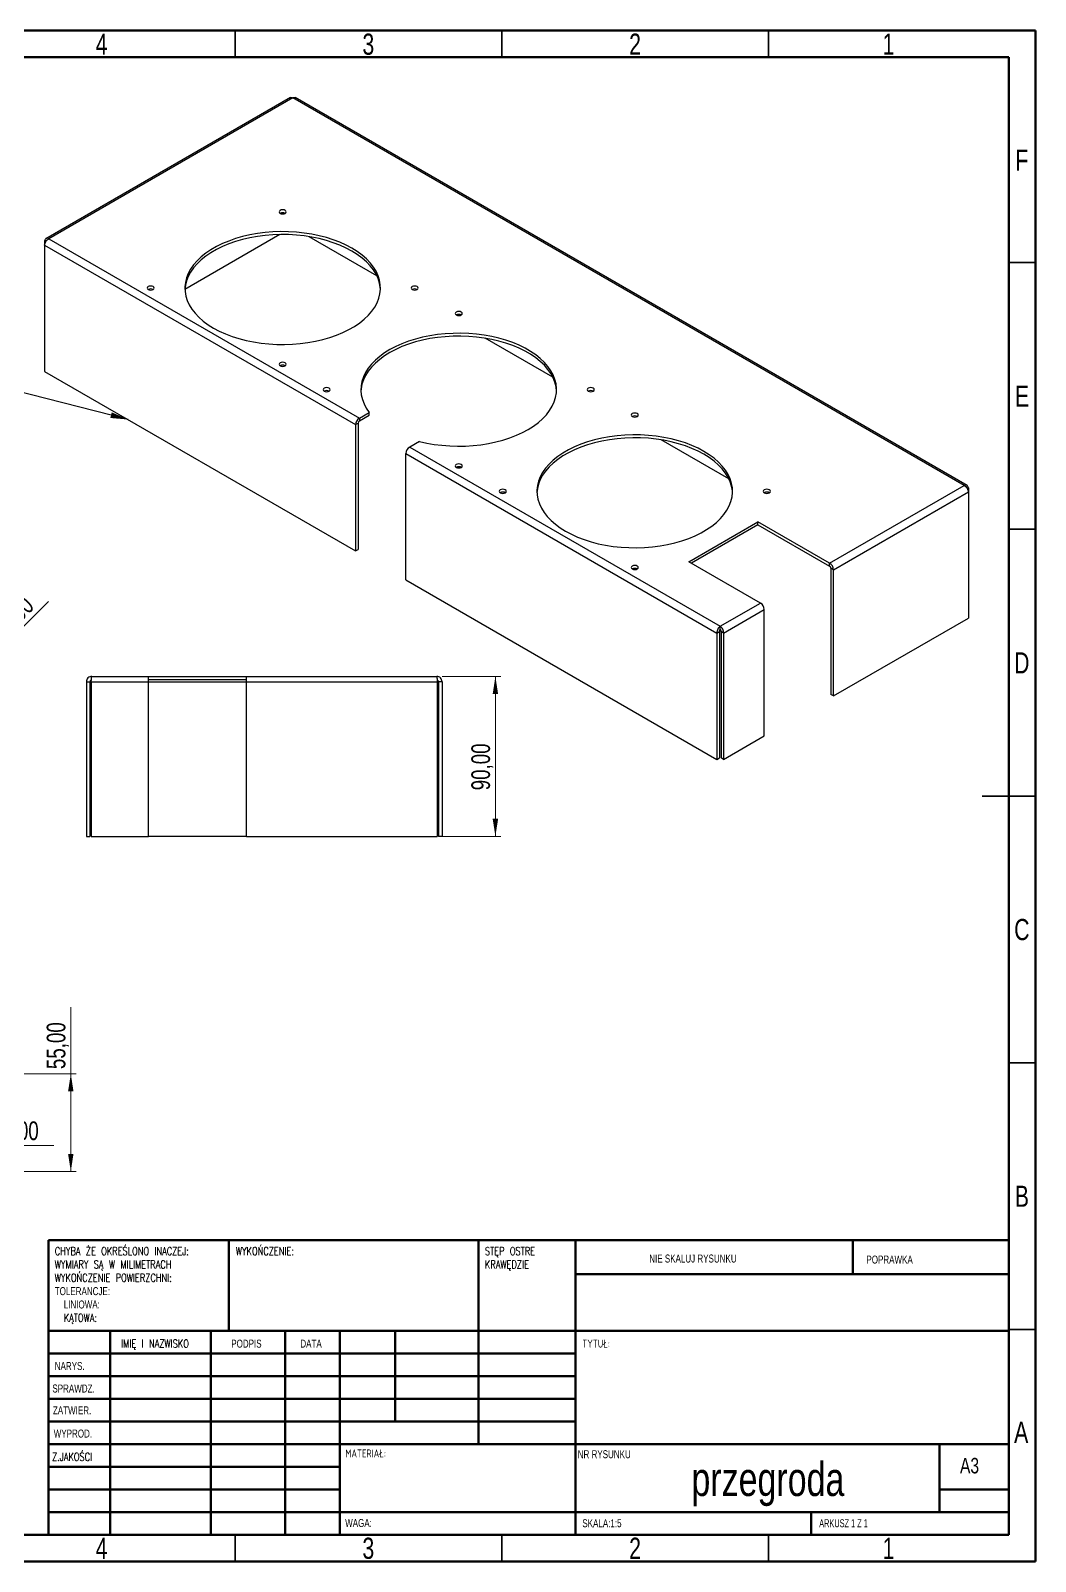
# Model space of a CAD drawing. Header units: millimetres. Extents: x 0 to 415, y 0 to 292.
# Drawn here: x 226.7 to 415, y 5 to 292 of the extents above; entities that cross this region are included whole.
import ezdxf

# ---------------------------------------------------------------- set-up
doc = ezdxf.new("R2010")
doc.units = ezdxf.units.MM
doc.styles.add('SLDTEXTSTYLE0', font='TXT', dxfattribs={"width": 0.75})
doc.styles.add('SLDTEXTSTYLE1', font='TXT', dxfattribs={"width": 0.75, "bigfont": 'bigfont'})
doc.styles.add('SLDTEXTSTYLE2', font='TXT', dxfattribs={"width": 0.6875})
doc.dimstyles.new('SLDDIMSTYLE0', dxfattribs={"dimtxt": 3.5, "dimasz": 3.302, "dimexe": 0, "dimexo": 0.0625, "dimgap": 0.875, "dimtad": 1, "dimlfac": 3, "dimrnd": 1e-09, "dimzin": 12, "dimdsep": 46, "dimtxsty": 'SLDTEXTSTYLE0', "dimsah": 1, "dimcen": 0, "dimadec": 0, "dimazin": 3, "dimtfac": 1, "dimtofl": 0, "dimtmove": 0, "dimatfit": 3, "dimfxl": 1, "dimfrac": 2, "dimtolj": 1, "dimtzin": 12, "dimarcsym": 0})
doc.dimstyles.new('SLDDIMSTYLE1', dxfattribs={"dimtxt": 3.5, "dimasz": 3.302, "dimexe": 0, "dimexo": 0.0625, "dimgap": 0.875, "dimtad": 1, "dimlfac": 3, "dimrnd": 1e-09, "dimzin": 12, "dimdsep": 46, "dimtxsty": 'SLDTEXTSTYLE0', "dimsah": 1, "dimcen": 0.09, "dimadec": 0, "dimazin": 3, "dimtfac": 1, "dimtofl": 0, "dimtmove": 0, "dimatfit": 3, "dimfxl": 1, "dimfrac": 2, "dimtolj": 1, "dimtzin": 12, "dimarcsym": 0})
doc.dimstyles.new('SLDDIMSTYLE2', dxfattribs={"dimtxt": 0.18, "dimasz": 3.302, "dimexe": 0, "dimexo": 0.0625, "dimgap": 0, "dimtad": 0, "dimtih": 1, "dimtoh": 1, "dimdec": 0, "dimrnd": 1e-09, "dimzin": 0, "dimdsep": 46, "dimtxsty": 'Standard', "dimsah": 1, "dimcen": 0.09, "dimadec": 0, "dimazin": 0, "dimtfac": 3.302, "dimtdec": 0, "dimtofl": 0, "dimtmove": 0, "dimatfit": 3, "dimfxl": 1, "dimfrac": 2, "dimtolj": 1, "dimtzin": 0, "dimarcsym": 0})

# ---------------------------------------------------------------- blocks, each defined once
blk = doc.blocks.new('SW_NOTE_0')
at = {"color": 0, "linetype": 'Continuous', "lineweight": 0, "char_height": 1.5, "attachment_point": 1}
for s, insert, style in [('CHYBA ŻE OKREŚLONO INACZEJ:', (0, 1.93), 'SLDTEXTSTYLE1'), ('WYMIARY SĄ W MILIMETRACH', (0, -0.57), 'SLDTEXTSTYLE1'), ('WYKOŃCZENIE POWIERZCHNI:', (0, -3.07), 'SLDTEXTSTYLE1'), ('TOLERANCJE:', (0, -5.57), 'SLDTEXTSTYLE0'), ('LINIOWA:', (1.69, -8.07), 'SLDTEXTSTYLE0'), ('KĄTOWA:', (1.69, -10.57), 'SLDTEXTSTYLE1')]:
    blk.add_mtext(s, dxfattribs=dict(at, insert=insert, style=style))
blk = doc.blocks.new('SW_NOTE_0_1')
at = {"color": 0, "linetype": 'Continuous', "lineweight": 0, "char_height": 1.5, "attachment_point": 1, "style": 'SLDTEXTSTYLE1'}
for s, insert in [('STĘP OSTRE', (0, 1.93)), ('KRAWĘDZIE', (0, -0.57))]:
    blk.add_mtext(s, dxfattribs=dict(at, insert=insert))
blk = doc.blocks.new('_D')
at = {"color": 7, "linetype": 'Continuous', "lineweight": 0}
for q in [(230.01, 184.95), (214.98, 169.92)]:
    blk.add_line((215.69, 170.62), q, dxfattribs=at)
at = {"color": 7, "linetype": 'Continuous', "lineweight": 18}
blk.add_solid([(215.69, 170.62), (218.38, 172.6), (217.66, 173.32)], dxfattribs=at)
at = {"color": 7, "linetype": 'Continuous', "lineweight": 18, "insert": (218.45, 179.7), "char_height": 3.5, "attachment_point": 1, "rotation": 45, "style": 'SLDTEXTSTYLE0'}
blk.add_mtext('R3,00', dxfattribs=at)
blk = doc.blocks.new('_D_1')
at = {"color": 7, "linetype": 'Continuous', "lineweight": 0}
for p, q in [((303.78, 170.92), (314.78, 170.92)), ((313.78, 170.92), (313.78, 140.92)), ((303.88, 140.92), (314.78, 140.92))]:
    blk.add_line(p, q, dxfattribs=at)
at = {"color": 7, "linetype": 'Continuous', "lineweight": 18}
for points in [[(313.78, 170.92), (313.27, 167.62), (314.29, 167.62)], [(313.78, 140.92), (314.29, 144.22), (313.27, 144.22)]]:
    blk.add_solid(points, dxfattribs=at)
at = {"color": 7, "linetype": 'Continuous', "lineweight": 18, "insert": (309.27, 149.57), "char_height": 3.5, "attachment_point": 1, "rotation": 90, "style": 'SLDTEXTSTYLE0'}
blk.add_mtext('90,00', dxfattribs=at)
blk = doc.blocks.new('_D_8')
at = {"color": 7, "linetype": 'Continuous', "lineweight": 0}
for p, q in [((215.98, 79.1), (215.98, 83.98)), ((195.98, 82.98), (215.98, 82.98)), ((215.98, 82.98), (231.03, 82.98))]:
    blk.add_line(p, q, dxfattribs=at)
at = {"color": 7, "linetype": 'Continuous', "lineweight": 18}
for points in [[(195.98, 82.98), (199.28, 82.47), (199.28, 83.49)], [(215.98, 82.98), (212.68, 83.49), (212.68, 82.47)]]:
    blk.add_solid(points, dxfattribs=at)
at = {"color": 7, "linetype": 'Continuous', "lineweight": 18, "insert": (219.39, 87.49), "char_height": 3.5, "attachment_point": 1, "style": 'SLDTEXTSTYLE0'}
blk.add_mtext('60,00', dxfattribs=at)
blk = doc.blocks.new('_D_9')
at = {"color": 7, "linetype": 'Continuous', "lineweight": 0}
for p, q in [((234.19, 96.43), (234.19, 108.94)), ((216.31, 96.43), (235.19, 96.43)), ((234.19, 78.1), (234.19, 96.43)), ((216.31, 78.1), (235.19, 78.1))]:
    blk.add_line(p, q, dxfattribs=at)
at = {"color": 7, "linetype": 'Continuous', "lineweight": 18}
for points in [[(234.19, 96.43), (233.68, 93.13), (234.69, 93.13)], [(234.19, 78.1), (234.69, 81.4), (233.68, 81.4)]]:
    blk.add_solid(points, dxfattribs=at)
at = {"color": 7, "linetype": 'Continuous', "lineweight": 18, "insert": (229.67, 97.3), "char_height": 3.5, "attachment_point": 1, "rotation": 90, "style": 'SLDTEXTSTYLE0'}
blk.add_mtext('55,00', dxfattribs=at)

msp = doc.modelspace()

# ---------------------------------------------------------------- linework, layer by layer
at = {"color": 7, "linetype": 'Continuous', "lineweight": 70}
for p, q in [((15, 292), (415, 292)), ((415, 292), (415, 5)), ((20, 287), (410, 287)), ((410, 287), (410, 10)), ((410, 10), (20, 10)), ((415, 5), (15, 5))]:
    msp.add_line(p, q, dxfattribs=at)
at = {"color": 7, "linetype": 'Continuous', "lineweight": 35}
for p, q in [((265, 287), (265, 292)), ((315, 287), (315, 292)), ((365, 287), (365, 292)), ((410, 248.5), (415, 248.5)), ((410, 198.5), (415, 198.5)), ((415, 148.5), (405, 148.5)), ((410, 148.5), (415, 148.5)), ((410, 98.5), (415, 98.5)), ((410, 48.5), (415, 48.5)), ((265, 10), (265, 5)), ((315, 10), (315, 5)), ((365, 10), (365, 5))]:
    msp.add_line(p, q, dxfattribs=at)
at = {"color": 7, "linetype": 'Continuous', "lineweight": 25}
for p, q in [((275.3605, 279.4645), (229.4962, 252.9876)), ((275.7915, 279.3751), (230.0652, 252.9779)), ((401.6565, 206.7148), (275.7915, 279.3751)), ((402.2255, 206.7244), (276.2224, 279.4645)), ((230.0652, 252.9779), (288.2837, 219.3691)), ((273.3823, 253.7602), (255.58, 243.4832)), ((291.5511, 246.0531), (278.8812, 253.3673)), ((229.2891, 252.5297), (229.4999, 252.408)), ((229.2891, 252.5297), (229.2891, 251.793)), ((229.2891, 251.793), (287.5766, 218.1444)), ((229.2891, 251.793), (229.2891, 228.1133)), ((324.5495, 227.0036), (311.8795, 234.3178)), ((229.2891, 228.1133), (287.5766, 194.4647)), ((287.5766, 218.1444), (288.048, 218.4165)), ((287.5766, 218.1444), (287.5766, 194.4647)), ((288.048, 218.4165), (288.048, 194.7368)), ((288.2837, 219.3691), (290.114, 220.4257)), ((288.2837, 218.8247), (290.114, 219.8813)), ((288.2837, 219.3691), (288.2837, 218.8247)), ((290.114, 219.8813), (290.114, 220.4257)), ((357.5478, 207.9541), (344.8778, 215.2683)), ((297.0047, 212.7016), (355.2922, 179.053)), ((297.0047, 189.022), (297.0047, 212.7016)), ((299.5421, 214.983), (297.7118, 213.9264)), ((297.7118, 213.9264), (355.9302, 180.3176)), ((376.4363, 192.1555), (401.6565, 206.7148)), ((377.1434, 190.9308), (402.4326, 205.5299)), ((402.4326, 206.2666), (402.2218, 206.1449)), ((402.4326, 206.2666), (402.4326, 205.5299)), ((402.4326, 205.5299), (402.4326, 181.8502)), ((350.0377, 192.4276), (363.0013, 199.9114)), ((363.0013, 199.367), (350.5091, 192.1555)), ((376.4363, 192.1555), (363.0013, 199.9114)), ((363.0013, 199.367), (363.0013, 199.9114)), ((363.0013, 199.367), (376.4363, 191.6111)), ((287.5766, 194.4647), (288.048, 194.7368)), ((363.4727, 184.6718), (350.0377, 192.4276)), ((376.4363, 191.6111), (376.4363, 192.1555)), ((377.1434, 190.9308), (376.672, 191.2029)), ((376.672, 191.2029), (376.672, 167.5232)), ((377.1434, 167.2511), (377.1434, 190.9308)), ((297.0047, 189.022), (355.2922, 155.3733)), ((355.9302, 180.3176), (363.4727, 184.6718)), ((356.5683, 179.053), (364.1798, 183.447)), ((364.1798, 159.7673), (364.1798, 183.447)), ((377.1434, 167.2511), (402.4326, 181.8502)), ((355.2922, 179.053), (355.7636, 179.3251)), ((355.2922, 179.053), (355.2922, 155.3733)), ((355.7636, 179.3251), (355.7636, 155.6454)), ((355.9302, 179.7732), (355.9302, 180.3176)), ((356.5683, 179.053), (356.0969, 179.3251)), ((356.0969, 179.3251), (356.0969, 155.6454)), ((356.5683, 179.053), (356.5683, 155.3733)), ((237.116, 169.9171), (237.7826, 169.9171)), ((237.116, 169.9171), (237.116, 140.9171)), ((237.7826, 169.9171), (237.7826, 140.9171)), ((238.0183, 169.9171), (238.0183, 140.9171)), ((238.0183, 169.9171), (248.7826, 169.9171)), ((238.116, 170.9171), (248.7826, 170.9171)), ((248.7826, 169.9171), (248.7826, 170.9171)), ((248.7826, 170.9171), (267.116, 170.9171)), ((267.116, 170.2504), (248.7826, 170.2504)), ((248.7826, 140.9171), (248.7826, 169.9171)), ((248.7826, 169.9171), (267.116, 169.9171)), ((267.116, 170.9171), (302.7826, 170.9171)), ((267.116, 169.9171), (267.116, 170.9171)), ((267.116, 140.9171), (267.116, 169.9171)), ((267.116, 169.9171), (302.8803, 169.9171)), ((302.8803, 169.9171), (302.8803, 140.9171)), ((303.116, 169.9171), (303.116, 140.9171)), ((303.7826, 169.9171), (303.116, 169.9171)), ((303.7826, 169.9171), (303.7826, 140.9171)), ((377.1434, 167.2511), (376.672, 167.5232)), ((356.5683, 155.3733), (364.1798, 159.7673)), ((355.2922, 155.3733), (355.7636, 155.6454)), ((356.5683, 155.3733), (356.0969, 155.6454)), ((237.116, 140.9171), (237.7826, 140.9171)), ((238.0183, 140.9171), (248.7826, 140.9171)), ((267.116, 140.9171), (248.7826, 140.9171)), ((267.116, 140.9171), (302.8803, 140.9171)), ((303.7826, 140.9171), (303.116, 140.9171))]:
    msp.add_line(p, q, dxfattribs=at)
at = {"color": 7, "linetype": 'Continuous', "lineweight": 50}
for p, q in [((230, 65.25), (410, 65.25)), ((230, 65.25), (230, 10)), ((263.8, 48.25), (263.8, 65.25)), ((310.6, 65.25), (310.6, 27)), ((328.8, 65.25), (328.8, 10)), ((380.8, 58.875), (380.8, 65.25)), ((410, 58.875), (328.8, 58.875)), ((410, 48.25), (230, 48.25)), ((241.5642, 48.25), (241.5642, 10)), ((260.4423, 48.25), (260.4423, 10)), ((274.3989, 48.25), (274.3989, 10)), ((284.6, 10), (284.6, 48.25)), ((295, 31.25), (295, 48.25)), ((328.8, 44), (230, 44)), ((328.8, 39.75), (230, 39.75)), ((328.8, 35.5), (230, 35.5)), ((328.8, 31.25), (230, 31.25)), ((284.6, 27), (230, 27)), ((284.6, 27), (410, 27)), ((397, 14.25), (397, 27)), ((284.6, 22.7499), (230, 22.7499)), ((284.6, 18.5), (230, 18.5)), ((410, 18.5), (397, 18.5)), ((230, 14.25), (410, 14.25)), ((373, 10), (373, 14.25))]:
    msp.add_line(p, q, dxfattribs=at)
at = {"color": 7, "linetype": 'Continuous', "lineweight": 25, "flags": 128}
for points in [[(273.4344, 257.7403), (273.6507, 257.6569), (273.9058, 257.6276), (274.161, 257.6569), (274.3772, 257.7403), (274.5218, 257.8651), (274.5725, 258.0124), (274.5218, 258.1597), (274.3772, 258.2846), (274.161, 258.368), (273.9058, 258.3973), (273.6507, 258.368), (273.4344, 258.2846), (273.2899, 258.1597), (273.2392, 258.0124), (273.2899, 257.8651), (273.4344, 257.7403)], [(260.9422, 236.2415), (262.0274, 235.6636), (263.1896, 235.138), (264.4213, 234.668), (265.7145, 234.2568), (267.0609, 233.907), (268.4516, 233.6209), (269.8777, 233.4003), (271.33, 233.2467), (272.7989, 233.161), (274.275, 233.1438), (275.7487, 233.1953), (277.2105, 233.315), (278.6509, 233.5023), (280.0604, 233.7559), (281.4301, 234.0741), (282.7509, 234.4549), (284.0144, 234.8958), (285.2123, 235.394), (286.337, 235.9463), (287.3809, 236.5489), (288.3375, 237.1982), (289.2005, 237.8897), (289.9643, 238.6191), (290.624, 239.3816), (291.1752, 240.1723), (291.6145, 240.986), (291.9389, 241.8175), (292.1463, 242.6614), (292.2355, 243.5122), (292.2057, 244.3643), (292.0573, 245.2123), (291.7912, 246.0507), (291.4091, 246.8739), (290.9134, 247.6768), (290.3075, 248.454), (289.5952, 249.2006), (288.7811, 249.9116), (287.8706, 250.5826), (286.8695, 251.209), (285.7843, 251.7869), (284.6221, 252.3126), (283.3904, 252.7825), (282.0971, 253.1937), (280.7508, 253.5435), (279.3601, 253.8297), (277.9339, 254.0503), (276.4817, 254.2039), (275.0128, 254.2896), (273.5367, 254.3067), (272.0629, 254.2553), (270.6012, 254.1355), (269.1608, 253.9483), (267.7513, 253.6947), (266.3816, 253.3765), (265.0607, 252.9957), (263.7973, 252.5547), (262.5993, 252.0565), (261.4747, 251.5043), (260.4307, 250.9016), (259.4741, 250.2524), (258.6111, 249.5608), (257.8473, 248.8314), (257.1877, 248.0689), (256.6364, 247.2782), (256.1972, 246.4645), (255.8728, 245.633), (255.6654, 244.7892), (255.5762, 243.9384), (255.606, 243.0863), (255.7544, 242.2383), (256.0205, 241.3999), (256.4026, 240.5766), (256.8983, 239.7738), (257.5042, 238.9965), (258.2165, 238.25), (259.0306, 237.5389), (259.9411, 236.868), (260.9422, 236.2415)], [(286.8695, 250.6647), (285.7843, 251.2426), (284.6221, 251.7682), (283.3904, 252.2382), (282.0971, 252.6494), (280.7508, 252.9992), (279.3601, 253.2853), (277.9339, 253.5059), (276.4817, 253.6595), (275.0128, 253.7452), (273.5367, 253.7624), (272.0629, 253.7109), (270.6012, 253.5912), (269.1608, 253.4039), (267.7513, 253.1503), (266.3816, 252.8321), (265.0607, 252.4513), (263.7973, 252.0104), (262.5993, 251.5122), (261.4747, 250.9599), (260.4307, 250.3573), (259.4741, 249.708), (258.6111, 249.0165), (257.8473, 248.2871), (257.1877, 247.5246), (256.6364, 246.7339), (256.1972, 245.9202), (255.8728, 245.0887), (255.6654, 244.2448), (255.58, 243.4832)], [(292.2331, 243.4531), (292.2057, 243.8199), (292.0573, 244.6679), (291.7912, 245.5063), (291.4091, 246.3296), (290.9134, 247.1324), (290.3075, 247.9097), (289.5952, 248.6562), (288.7811, 249.3673), (287.8706, 250.0382), (286.8695, 250.6647)], [(248.6857, 243.4531), (248.902, 243.3697), (249.1571, 243.3404), (249.4122, 243.3697), (249.6285, 243.4531), (249.773, 243.578), (249.8238, 243.7253), (249.773, 243.8726), (249.6285, 243.9974), (249.4122, 244.0808), (249.1571, 244.1101), (248.902, 244.0808), (248.6857, 243.9974), (248.5412, 243.8726), (248.4904, 243.7253), (248.5412, 243.578), (248.6857, 243.4531)], [(298.1832, 243.4531), (298.3995, 243.3697), (298.6546, 243.3404), (298.9097, 243.3697), (299.126, 243.4531), (299.2705, 243.578), (299.3212, 243.7253), (299.2705, 243.8726), (299.126, 243.9974), (298.9097, 244.0808), (298.6546, 244.1101), (298.3995, 244.0808), (298.1832, 243.9974), (298.0387, 243.8726), (297.9879, 243.7253), (298.0387, 243.578), (298.1832, 243.4531)], [(306.4327, 238.6908), (306.649, 238.6073), (306.9042, 238.578), (307.1593, 238.6073), (307.3756, 238.6908), (307.5201, 238.8156), (307.5708, 238.9629), (307.5201, 239.1102), (307.3756, 239.235), (307.1593, 239.3185), (306.9042, 239.3478), (306.649, 239.3185), (306.4327, 239.235), (306.2882, 239.1102), (306.2375, 238.9629), (306.2882, 238.8156), (306.4327, 238.6908)], [(299.5421, 214.983), (300.9121, 214.6734), (302.3208, 214.4282), (303.7589, 214.2491), (305.2174, 214.137), (306.6867, 214.0929), (308.1573, 214.1169), (309.62, 214.2089), (311.0651, 214.3683), (312.4834, 214.5941), (313.8658, 214.8849), (315.2034, 215.2387), (316.4875, 215.6532), (317.7099, 216.1259), (318.8627, 216.6537), (319.9385, 217.2331), (320.9303, 217.8604), (321.8318, 218.5316), (322.6372, 219.2424), (323.3412, 219.9882), (323.9394, 220.7642), (324.4279, 221.5654), (324.8035, 222.3866), (325.0638, 223.2225), (325.2072, 224.0679), (325.2327, 224.9171), (325.1402, 225.7647), (324.9302, 226.6054), (324.6041, 227.4336), (324.164, 228.2441), (323.6128, 229.0316), (322.954, 229.791), (322.1918, 230.5175), (321.3311, 231.2064), (320.3775, 231.8532), (319.3372, 232.4538), (318.2167, 233.0043), (317.0235, 233.5011), (315.765, 233.9411), (314.4495, 234.3215), (313.0854, 234.6397), (311.6814, 234.8937), (310.2468, 235.082), (308.7905, 235.2032), (307.3222, 235.2566), (305.8511, 235.2419), (304.3868, 235.1591), (302.9388, 235.0088), (301.5162, 234.792), (300.1284, 234.51), (298.7842, 234.1647), (297.4923, 233.7583), (296.2611, 233.2933), (295.0983, 232.7729), (294.0116, 232.2003), (293.008, 231.5793), (292.0938, 230.9138), (291.275, 230.2081), (290.5569, 229.4668), (289.944, 228.6946), (289.4404, 227.8966), (289.0492, 227.0778), (288.7731, 226.2436), (288.6137, 225.3992), (288.5721, 224.5502), (288.6486, 223.702), (288.8426, 222.8601), (289.153, 222.0298), (289.5777, 221.2166), (290.114, 220.4257)], [(325.2314, 224.4036), (325.1402, 225.2204), (324.9302, 226.061), (324.6041, 226.8893), (324.164, 227.6997), (323.6128, 228.4872), (322.954, 229.2467), (322.1918, 229.9731), (321.3311, 230.662), (320.3775, 231.3088), (319.3372, 231.9094), (318.2167, 232.4599), (317.0235, 232.9567), (315.765, 233.3968), (314.4495, 233.7771), (313.0854, 234.0953), (311.6814, 234.3494), (310.2468, 234.5376), (308.7905, 234.6588), (307.3222, 234.7123), (305.8511, 234.6975), (304.3868, 234.6148), (302.9388, 234.4645), (301.5162, 234.2476), (300.1284, 233.9657), (298.7842, 233.6203), (297.4923, 233.2139), (296.2611, 232.749), (295.0983, 232.2285), (294.0116, 231.656), (293.008, 231.0349), (292.0938, 230.3694), (291.275, 229.6638), (290.5569, 228.9224), (289.944, 228.1503), (289.4404, 227.3522), (289.0492, 226.5335), (288.7731, 225.6992), (288.6137, 224.8549), (288.5769, 224.4036)], [(273.4344, 229.166), (273.6507, 229.0826), (273.9058, 229.0533), (274.161, 229.0826), (274.3772, 229.166), (274.5218, 229.2909), (274.5725, 229.4381), (274.5218, 229.5854), (274.3772, 229.7103), (274.161, 229.7937), (273.9058, 229.823), (273.6507, 229.7937), (273.4344, 229.7103), (273.2899, 229.5854), (273.2392, 229.4381), (273.2899, 229.2909), (273.4344, 229.166)], [(281.684, 224.4036), (281.9003, 224.3202), (282.1554, 224.2909), (282.4105, 224.3202), (282.6268, 224.4036), (282.7713, 224.5285), (282.8221, 224.6758), (282.7713, 224.823), (282.6268, 224.9479), (282.4105, 225.0313), (282.1554, 225.0606), (281.9003, 225.0313), (281.684, 224.9479), (281.5395, 224.823), (281.4887, 224.6758), (281.5395, 224.5285), (281.684, 224.4036)], [(331.1815, 224.4036), (331.3978, 224.3202), (331.6529, 224.2909), (331.908, 224.3202), (332.1243, 224.4036), (332.2688, 224.5285), (332.3196, 224.6758), (332.2688, 224.823), (332.1243, 224.9479), (331.908, 225.0313), (331.6529, 225.0606), (331.3978, 225.0313), (331.1815, 224.9479), (331.037, 224.823), (330.9862, 224.6758), (331.037, 224.5285), (331.1815, 224.4036)], [(339.4311, 219.6412), (339.6473, 219.5578), (339.9025, 219.5285), (340.1576, 219.5578), (340.3739, 219.6412), (340.5184, 219.7661), (340.5691, 219.9134), (340.5184, 220.0607), (340.3739, 220.1855), (340.1576, 220.2689), (339.9025, 220.2982), (339.6473, 220.2689), (339.4311, 220.1855), (339.2865, 220.0607), (339.2358, 219.9134), (339.2865, 219.7661), (339.4311, 219.6412)], [(326.9388, 198.1425), (328.024, 197.5646), (329.1862, 197.0389), (330.4179, 196.569), (331.7112, 196.1578), (333.0575, 195.808), (334.4482, 195.5218), (335.8744, 195.3012), (337.3266, 195.1476), (338.7955, 195.0619), (340.2716, 195.0448), (341.7454, 195.0962), (343.2071, 195.216), (344.6475, 195.4033), (346.0571, 195.6568), (347.4267, 195.975), (348.7476, 196.3559), (350.011, 196.7968), (351.209, 197.295), (352.3336, 197.8472), (353.3776, 198.4499), (354.3342, 199.0991), (355.1972, 199.7907), (355.961, 200.5201), (356.6206, 201.2826), (357.1719, 202.0733), (357.6111, 202.887), (357.9355, 203.7185), (358.1429, 204.5623), (358.2321, 205.4131), (358.2024, 206.2653), (358.0539, 207.1133), (357.7878, 207.9516), (357.4057, 208.7749), (356.91, 209.5777), (356.3041, 210.355), (355.5918, 211.1015), (354.7777, 211.8126), (353.8672, 212.4835), (352.8661, 213.11), (351.7809, 213.6879), (350.6187, 214.2135), (349.387, 214.6835), (348.0938, 215.0947), (346.7474, 215.4445), (345.3567, 215.7306), (343.9306, 215.9512), (342.4783, 216.1049), (341.0094, 216.1905), (339.5333, 216.2077), (338.0596, 216.1562), (336.5978, 216.0365), (335.1575, 215.8492), (333.7479, 215.5956), (332.3782, 215.2774), (331.0574, 214.8966), (329.7939, 214.4557), (328.596, 213.9575), (327.4714, 213.4052), (326.4274, 212.8026), (325.4708, 212.1533), (324.6078, 211.4618), (323.844, 210.7324), (323.1843, 209.9699), (322.6331, 209.1792), (322.1938, 208.3655), (321.8694, 207.534), (321.662, 206.6901), (321.5729, 205.8394), (321.6026, 204.9872), (321.751, 204.1392), (322.0171, 203.3009), (322.3993, 202.4776), (322.8949, 201.6747), (323.5008, 200.8975), (324.2131, 200.1509), (325.0272, 199.4399), (325.9377, 198.769), (326.9388, 198.1425)], [(352.8661, 212.5656), (351.7809, 213.1435), (350.6187, 213.6692), (349.387, 214.1391), (348.0938, 214.5503), (346.7474, 214.9001), (345.3567, 215.1863), (343.9306, 215.4069), (342.4783, 215.5605), (341.0094, 215.6462), (339.5333, 215.6633), (338.0596, 215.6119), (336.5978, 215.4921), (335.1575, 215.3049), (333.7479, 215.0513), (332.3782, 214.7331), (331.0574, 214.3523), (329.7939, 213.9113), (328.596, 213.4131), (327.4714, 212.8609), (326.4274, 212.2582), (325.4708, 211.609), (324.6078, 210.9174), (323.844, 210.188), (323.1843, 209.4255), (322.6331, 208.6348), (322.1938, 207.8211), (321.8694, 206.9896), (321.662, 206.1458), (321.5752, 205.3541)], [(358.2297, 205.3541), (358.2024, 205.7209), (358.0539, 206.5689), (357.7878, 207.4073), (357.4057, 208.2305), (356.91, 209.0334), (356.3041, 209.8106), (355.5918, 210.5572), (354.7777, 211.2682), (353.8672, 211.9392), (352.8661, 212.5656)], [(306.4327, 210.1165), (306.649, 210.0331), (306.9042, 210.0038), (307.1593, 210.0331), (307.3756, 210.1165), (307.5201, 210.2413), (307.5708, 210.3886), (307.5201, 210.5359), (307.3756, 210.6608), (307.1593, 210.7442), (306.9042, 210.7735), (306.649, 210.7442), (306.4327, 210.6608), (306.2882, 210.5359), (306.2375, 210.3886), (306.2882, 210.2413), (306.4327, 210.1165)], [(314.6823, 205.3541), (314.8986, 205.2707), (315.1537, 205.2414), (315.4089, 205.2707), (315.6251, 205.3541), (315.7697, 205.479), (315.8204, 205.6262), (315.7697, 205.7735), (315.6251, 205.8984), (315.4089, 205.9818), (315.1537, 206.0111), (314.8986, 205.9818), (314.6823, 205.8984), (314.5378, 205.7735), (314.4871, 205.6262), (314.5378, 205.479), (314.6823, 205.3541)], [(364.1798, 205.3541), (364.3961, 205.2707), (364.6512, 205.2414), (364.9063, 205.2707), (365.1226, 205.3541), (365.2671, 205.479), (365.3179, 205.6262), (365.2671, 205.7735), (365.1226, 205.8984), (364.9063, 205.9818), (364.6512, 206.0111), (364.3961, 205.9818), (364.1798, 205.8984), (364.0353, 205.7735), (363.9845, 205.6262), (364.0353, 205.479), (364.1798, 205.3541)], [(339.4311, 191.067), (339.6473, 190.9835), (339.9025, 190.9542), (340.1576, 190.9835), (340.3739, 191.067), (340.5184, 191.1918), (340.5691, 191.3391), (340.5184, 191.4864), (340.3739, 191.6112), (340.1576, 191.6947), (339.9025, 191.724), (339.6473, 191.6947), (339.4311, 191.6112), (339.2865, 191.4864), (339.2358, 191.3391), (339.2865, 191.1918), (339.4311, 191.067)]]:
    msp.add_lwpolyline(points, dxfattribs=at)
at = {"color": 7, "linetype": 'Continuous', "lineweight": 25}
for centre, radius, start, end in [((273.9058, 256.8304), 1.0247, 62.610024, 117.384599), ((249.1571, 242.5432), 1.0247, 62.610024, 117.384599), ((298.6546, 242.5432), 1.0247, 62.610024, 117.384599), ((306.9041, 237.7808), 1.0247, 62.610024, 117.384599), ((273.9058, 228.2561), 1.0247, 62.610024, 117.384599), ((282.1554, 223.4937), 1.0247, 62.610024, 117.384599), ((331.6529, 223.4937), 1.0247, 62.610024, 117.384599), ((289.1118, 218.0745), 1.5368, 122.605478, 177.394522), ((288.5597, 218.3932), 0.5123, 122.605478, 177.394522), ((339.9025, 218.7313), 1.0247, 62.610024, 117.384599), ((298.5399, 212.6318), 1.5368, 122.605478, 177.394522), ((306.9041, 209.2066), 1.0247, 62.610024, 117.384599), ((315.1537, 204.4442), 1.0247, 62.610024, 117.384599), ((364.6512, 204.4442), 1.0247, 62.610024, 117.384599), ((339.9025, 190.157), 1.0247, 62.610024, 117.384599), ((375.6082, 190.8609), 1.5368, 2.605478, 57.394522), ((376.1603, 191.1796), 0.5123, 2.605478, 57.394522), ((362.6446, 183.3772), 1.5368, 2.605478, 57.394522)]:
    msp.add_arc(centre, radius, start, end, dxfattribs=at)
for points, knots in [([(275.3255, 279.4439), (275.3256, 279.4441), (275.3711, 279.4999), (275.5372, 279.5), (275.7067, 279.4167), (275.7915, 279.3751)], [0, 0, 0, 0, 0.00189448, 0.50094724, 1, 1, 1, 1]), ([(275.7915, 279.3751), (275.8762, 279.4167), (276.0457, 279.5), (276.2118, 279.4999), (276.2573, 279.4441), (276.2575, 279.4439)], [0, 0, 0, 0, 0.49905276, 0.99810552, 1, 1, 1, 1]), ([(230.0652, 252.9779), (229.9669, 253.028), (229.8686, 253.0569), (229.6861, 253.0671), (229.6019, 253.0486), (229.4595, 252.9663), (229.4013, 252.9027), (229.319, 252.7395), (229.2948, 252.6399), (229.2891, 252.5297)], [0, 0, 0, 0, 0.25, 0.25, 0.5, 0.5, 0.75, 0.75, 1, 1, 1, 1]), ([(229.2891, 251.793), (229.2948, 251.8966), (229.319, 252.0107), (229.4013, 252.2425), (229.4595, 252.36), (229.6019, 252.5801), (229.6861, 252.6826), (229.8686, 252.8564), (229.9669, 252.9278), (230.0652, 252.9779)], [0, 0, 0, 0, 0.25, 0.25, 0.5, 0.5, 0.75, 0.75, 1, 1, 1, 1]), ([(402.4326, 206.2666), (402.4269, 206.3768), (402.4027, 206.4763), (402.3203, 206.6396), (402.2622, 206.7032), (402.1198, 206.7855), (402.0356, 206.804), (401.8531, 206.7937), (401.7548, 206.7649), (401.6565, 206.7148)], [0, 0, 0, 0, 0.25, 0.25, 0.5, 0.5, 0.75, 0.75, 1, 1, 1, 1]), ([(401.6565, 206.7148), (401.7548, 206.6647), (401.8531, 206.5933), (402.0356, 206.4194), (402.1198, 206.3169), (402.2622, 206.0969), (402.3203, 205.9793), (402.4027, 205.7476), (402.4269, 205.6335), (402.4326, 205.5299)], [0, 0, 0, 0, 0.25, 0.25, 0.5, 0.5, 0.75, 0.75, 1, 1, 1, 1]), ([(355.9302, 180.3176), (355.8434, 180.2608), (355.7566, 180.1828), (355.5971, 179.9957), (355.5244, 179.8865), (355.405, 179.6532), (355.3584, 179.529), (355.299, 179.284), (355.2864, 179.1632), (355.2922, 179.053)], [0, 0, 0, 0, 0.25, 0.25, 0.5, 0.5, 0.75, 0.75, 1, 1, 1, 1]), ([(355.9302, 179.7732), (355.88, 179.731), (355.8302, 179.6596), (355.7659, 179.4951), (355.752, 179.403), (355.7636, 179.3251)], [0, 0, 0, 0, 0.5, 0.5, 1, 1, 1, 1]), ([(356.5683, 179.053), (356.574, 179.1632), (356.5614, 179.284), (356.5021, 179.529), (356.4554, 179.6532), (356.336, 179.8865), (356.2633, 179.9957), (356.1038, 180.1828), (356.017, 180.2608), (355.9302, 180.3176)], [0, 0, 0, 0, 0.25, 0.25, 0.5, 0.5, 0.75, 0.75, 1, 1, 1, 1]), ([(356.0969, 179.3251), (356.1084, 179.403), (356.0945, 179.4951), (356.0302, 179.6596), (355.9804, 179.731), (355.9302, 179.7732)], [0, 0, 0, 0, 0.5, 0.5, 1, 1, 1, 1]), ([(238.116, 170.9171), (237.9851, 170.9171), (237.8542, 170.8911), (237.6124, 170.7909), (237.5014, 170.7168), (237.3163, 170.5316), (237.2422, 170.4207), (237.142, 170.1788), (237.116, 170.048), (237.116, 169.9171)], [0, 0, 0, 0, 0.25, 0.25, 0.5, 0.5, 0.75, 0.75, 1, 1, 1, 1]), ([(238.0386, 170.235), (238.0216, 170.2325), (237.9614, 170.2235), (237.8752, 170.157), (237.7976, 170.0485), (237.7876, 169.9609), (237.7826, 169.9171)], [0, 0, 0, 0, 0.11598476, 0.41065651, 0.70532825, 1, 1, 1, 1]), ([(238.0183, 169.9171), (238.0265, 170.048), (238.0346, 170.1788), (238.0509, 170.4207), (238.059, 170.5316), (238.0753, 170.7168), (238.0834, 170.7909), (238.0997, 170.8911), (238.1078, 170.9171), (238.116, 170.9171)], [0, 0, 0, 0, 0.25, 0.25, 0.5, 0.5, 0.75, 0.75, 1, 1, 1, 1]), ([(302.7826, 170.9171), (302.7908, 170.9171), (302.7989, 170.8911), (302.8152, 170.7909), (302.8233, 170.7168), (302.8396, 170.5316), (302.8477, 170.4207), (302.864, 170.1788), (302.8721, 170.048), (302.8803, 169.9171)], [0, 0, 0, 0, 0.25, 0.25, 0.5, 0.5, 0.75, 0.75, 1, 1, 1, 1]), ([(303.7826, 169.9171), (303.7826, 170.048), (303.7566, 170.1788), (303.6564, 170.4207), (303.5823, 170.5316), (303.3972, 170.7168), (303.2863, 170.7909), (303.0444, 170.8911), (302.9135, 170.9171), (302.7826, 170.9171)], [0, 0, 0, 0, 0.25, 0.25, 0.5, 0.5, 0.75, 0.75, 1, 1, 1, 1]), ([(303.116, 169.9171), (303.111, 169.9609), (303.1011, 170.0485), (303.0234, 170.157), (302.9372, 170.2235), (302.877, 170.2325), (302.86, 170.235)], [0, 0, 0, 0, 0.29467175, 0.58934349, 0.88401524, 1, 1, 1, 1])]:
    msp.add_open_spline(points, degree=3, knots=knots, dxfattribs=at)

# ---------------------------------------------------------------- block references
at = {"color": 7, "linetype": 'Continuous', "lineweight": 0}
for name, p in [('SW_NOTE_0', (231.1818, 61.9874)), ('SW_NOTE_0_1', (311.8212, 61.9874))]:
    msp.add_blockref(name, p, dxfattribs=at)

# ---------------------------------------------------------------- texts
for s, insert, char_height, attachment_point, style in [('4', (239.96, 291.4438), 3.9687, 2, 'SLDTEXTSTYLE0'), ('3', (289.96, 291.4438), 3.9687, 2, 'SLDTEXTSTYLE0'), ('2', (339.96, 291.4438), 3.9687, 2, 'SLDTEXTSTYLE0'), ('1', (387.46, 291.4438), 3.9687, 2, 'SLDTEXTSTYLE0'), ('F', (412.4577, 269.6938), 3.9687, 2, 'SLDTEXTSTYLE0'), ('E', (412.5078, 225.4438), 3.9687, 2, 'SLDTEXTSTYLE0'), ('D', (412.4527, 175.4438), 3.9687, 2, 'SLDTEXTSTYLE0'), ('C', (412.4587, 125.4438), 3.9687, 2, 'SLDTEXTSTYLE0'), ('B', (412.4706, 75.4438), 3.9687, 2, 'SLDTEXTSTYLE0'), ('WYKOŃCZENIE:', (265.1233, 63.921), 1.5, 1, 'SLDTEXTSTYLE1'), ('NIE SKALUJ RYSUNKU', (342.6146, 62.533), 1.5, 1, 'SLDTEXTSTYLE0'), ('POPRAWKA', (383.3276, 62.3349), 1.5, 1, 'SLDTEXTSTYLE0'), ('IMIĘ I NAZWISKO', (243.6165, 46.5762), 1.5, 1, 'SLDTEXTSTYLE1'), ('PODPIS', (264.2679, 46.5762), 1.5, 1, 'SLDTEXTSTYLE0'), ('DATA', (277.2147, 46.5762), 1.5, 1, 'SLDTEXTSTYLE0'), ('TYTUŁ:', (330.0789, 46.5762), 1.5, 1, 'SLDTEXTSTYLE1'), ('NARYS.', (231.1818, 42.3848), 1.5, 1, 'SLDTEXTSTYLE0'), ('SPRAWDZ.', (230.7352, 38.1619), 1.5, 1, 'SLDTEXTSTYLE0'), ('ZATWIER.', (230.8389, 34.0659), 1.5, 1, 'SLDTEXTSTYLE0'), ('WYPROD.', (230.99, 29.7158), 1.5, 1, 'SLDTEXTSTYLE0'), ('A', (412.3397, 31.1938), 3.9687, 2, 'SLDTEXTSTYLE0'), ('Z.JAKOŚCI', (230.669, 25.3496), 1.5, 1, 'SLDTEXTSTYLE1'), ('MATERIAŁ:', (285.6459, 25.9861), 1.5, 1, 'SLDTEXTSTYLE1'), ('NR RYSUNKU', (329.2092, 25.8428), 1.5, 1, 'SLDTEXTSTYLE0'), ('przegroda', (364.8631, 23.6069), 6.35, 2, 'SLDTEXTSTYLE0'), ('A3', (400.8712, 24.4064), 2.91042, 1, 'SLDTEXTSTYLE0'), ('WAGA:', (285.6178, 12.9493), 1.4986, 1, 'SLDTEXTSTYLE0'), ('SKALA:1:5', (330.074, 12.9001), 1.5, 1, 'SLDTEXTSTYLE0'), ('ARKUSZ 1 Z 1', (374.4783, 12.9001), 1.5, 1, 'SLDTEXTSTYLE2'), ('4', (239.96, 9.4438), 3.9687, 2, 'SLDTEXTSTYLE0'), ('3', (289.96, 9.4438), 3.9687, 2, 'SLDTEXTSTYLE0'), ('2', (339.96, 9.4438), 3.9687, 2, 'SLDTEXTSTYLE0'), ('1', (387.46, 9.4438), 3.9687, 2, 'SLDTEXTSTYLE0')]:
    msp.add_mtext(s, dxfattribs=dict(at, insert=insert, char_height=char_height, attachment_point=attachment_point, style=style))

# ---------------------------------------------------------------- dimensions: what is measured, and where the dimension line sits
at = {"color": 7, "linetype": 'Continuous', "lineweight": 18}
dim = msp.add_radius_dim(center=(214.9811, 169.9171), mpoint=(215.6882, 170.6242), dimstyle='SLDDIMSTYLE0', dxfattribs=at)
dim.commit()
dim.dimension.update_dxf_attribs({"geometry": '_D', "text_midpoint": (225.9811, 180.9171), "dimtype": 164})
for base, p1, p2, angle, picture, middle in [((313.7826, 140.9171), (302.7826, 170.9171), (302.8803, 140.9171), 90, '_D_1', (313.7826, 155.386)), ((234.1858, 96.4349), (215.3144, 78.1016), (215.3144, 96.4349), 90, '_D_9', (234.1858, 103.1187)), ((215.9811, 82.9801), (195.9811, 78.1016), (215.9811, 78.1016), 0, '_D_8', (225.2083, 82.9801))]:
    dim = msp.add_linear_dim(base=base, p1=p1, p2=p2, angle=angle, dimstyle='SLDDIMSTYLE1', dxfattribs=at)
    dim.commit()
    dim.dimension.update_dxf_attribs({"geometry": picture, "text_midpoint": middle, "dimtype": 160})

# ---------------------------------------------------------------- leaders
at = {"color": 7, "linetype": 'Continuous', "lineweight": 0}
msp.add_leader([(244.928, 219.0852), (193.5117, 232.2549)], dimstyle='SLDDIMSTYLE2', dxfattribs=at)

doc.saveas('drawing.dxf')
